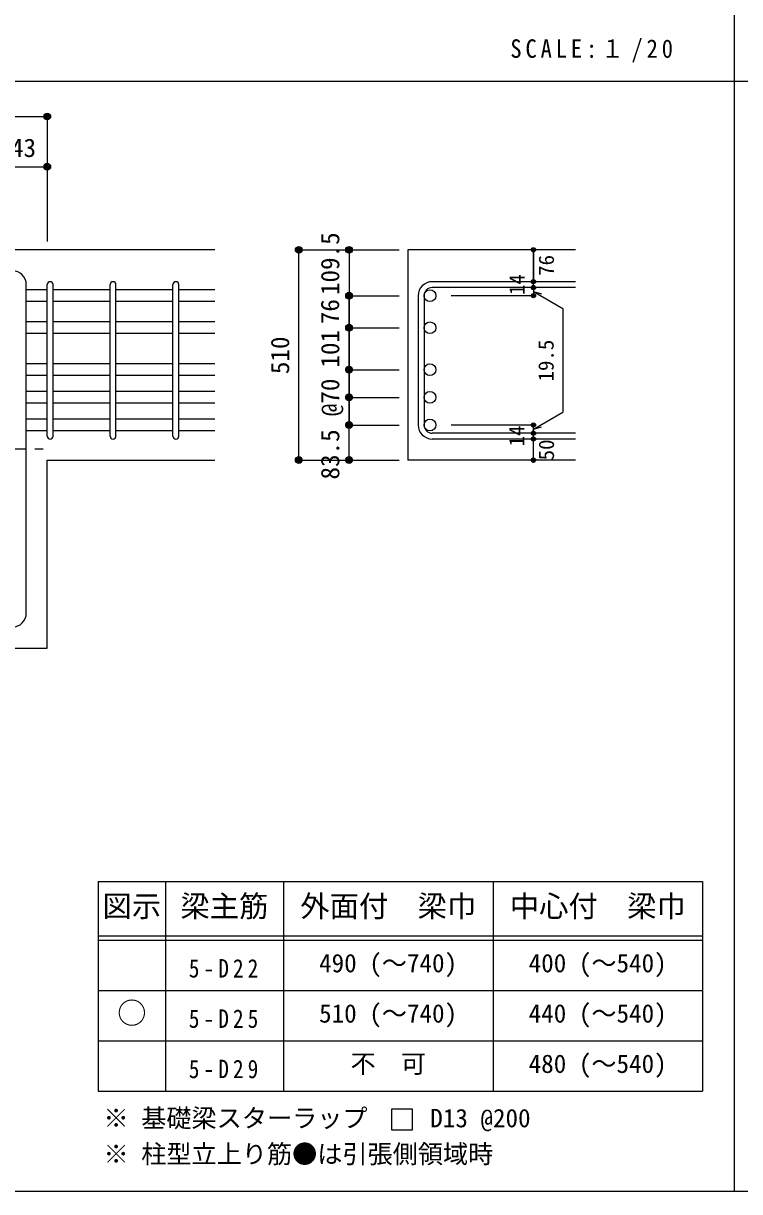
# Model space of a CAD drawing. Units: millimetres at full size, sheet at 1:20. Extents: x -3982 to 3969, y -2797 to 2801.
# Drawn here: x -2446 to -737, y -2797 to -10 of the extents above; entities that cross this region are included whole.
import ezdxf
from ezdxf.enums import TextEntityAlignment as Align

# ---------------------------------------------------------------- set-up
doc = ezdxf.new("R2010")
doc.units = ezdxf.units.MM
doc.header["$LTSCALE"] = 20
doc.header["$PDMODE"] = 32
doc.header["$PDSIZE"] = 10
doc.linetypes.add('CHAIN1', pattern=[8, 5, -1, 1, -1])
for name, color, linetype in [('6-1_躯体線', 2, 'Continuous'), ('6-4_フープ', 7, 'Continuous'), ('6-5_梁主筋', 7, 'Continuous'), ('6-6_S.T.P.', 7, 'Continuous'), ('6-7_文字', 7, 'Continuous'), ('6-D_寸法', 4, 'Continuous'), ('6-E_枠', 7, 'Continuous'), ('F-0_枠', 6, 'Continuous')]:
    doc.layers.add(name, color=color, linetype=linetype)
doc.styles.add('ＭＳ ゴシック', font='')
doc.styles.get('ＭＳ ゴシック').set_extended_font_data('MS Gothic')

msp = doc.modelspace()

# ---------------------------------------------------------------- linework, layer by layer
at = {"layer": '6-1_躯体線'}
for p, q in [((-1988.87, -550.21), (-3338.87, -550.21)), ((-1128.87, -550.21), (-1528.87, -550.21)), ((-1528.87, -550.21), (-1528.87, -1051.71)), ((-2388.87, -1051.71), (-1988.87, -1051.71)), ((-2388.87, -1500.21), (-2388.87, -1051.71)), ((-1128.87, -1051.71), (-1528.87, -1051.71))]:
    msp.add_line(p, q, dxfattribs=at)
msp.add_lwpolyline([(-2648.37, -1900.21), (-2648.37, -1500.21), (-2388.87, -1500.21)], dxfattribs=at)
at = {"layer": '6-4_フープ'}
msp.add_line((-2438.87, -1416.71), (-2438.87, -633.71), dxfattribs=at)
for centre, start, end in [((-2472.37, -633.71), 0, 90), ((-2472.37, -1416.71), 270, 0)]:
    msp.add_arc(centre, 33.5, start, end, dxfattribs=at)
at = {"layer": '6-5_梁主筋'}
for p, q in [((-2388.87, -645.82), (-2438.87, -645.82)), ((-2238.87, -645.82), (-2374.87, -645.82)), ((-2088.87, -645.82), (-2224.87, -645.82)), ((-1988.87, -645.82), (-2074.87, -645.82)), ((-2388.87, -673.82), (-2438.87, -673.82)), ((-2238.87, -673.82), (-2374.87, -673.82)), ((-2088.87, -673.82), (-2224.87, -673.82)), ((-1988.87, -673.82), (-2074.87, -673.82)), ((-2388.87, -722.21), (-2438.87, -722.21)), ((-2238.87, -722.21), (-2374.87, -722.21)), ((-2088.87, -722.21), (-2224.87, -722.21)), ((-1988.87, -722.21), (-2074.87, -722.21)), ((-2388.87, -750.21), (-2438.87, -750.21)), ((-2238.87, -750.21), (-2374.87, -750.21)), ((-2088.87, -750.21), (-2224.87, -750.21)), ((-1988.87, -750.21), (-2074.87, -750.21)), ((-2388.87, -822.21), (-2438.87, -822.21)), ((-2238.87, -822.21), (-2374.87, -822.21)), ((-2088.87, -822.21), (-2224.87, -822.21)), ((-1988.87, -822.21), (-2074.87, -822.21)), ((-2388.87, -850.21), (-2438.87, -850.21)), ((-2238.87, -850.21), (-2374.87, -850.21)), ((-2088.87, -850.21), (-2224.87, -850.21)), ((-1988.87, -850.21), (-2074.87, -850.21)), ((-2388.87, -888.21), (-2438.87, -888.21)), ((-2238.87, -888.21), (-2374.87, -888.21)), ((-2088.87, -888.21), (-2224.87, -888.21)), ((-1988.87, -888.21), (-2074.87, -888.21)), ((-2388.87, -916.21), (-2438.87, -916.21)), ((-2238.87, -916.21), (-2374.87, -916.21)), ((-2088.87, -916.21), (-2224.87, -916.21)), ((-1988.87, -916.21), (-2074.87, -916.21)), ((-2388.87, -954.21), (-2438.87, -954.21)), ((-2238.87, -954.21), (-2374.87, -954.21)), ((-2088.87, -954.21), (-2224.87, -954.21)), ((-1988.87, -954.21), (-2074.87, -954.21)), ((-2388.87, -982.21), (-2438.87, -982.21)), ((-2238.87, -982.21), (-2374.87, -982.21)), ((-2088.87, -982.21), (-2224.87, -982.21)), ((-1988.87, -982.21), (-2074.87, -982.21))]:
    msp.add_line(p, q, dxfattribs=at)
at = {"layer": '6-5_梁主筋', "color": 3}
for centre in [(-1475.87, -659.82), (-1475.87, -736.21), (-1475.87, -836.21), (-1475.87, -902.21), (-1475.87, -968.21)]:
    msp.add_circle(centre, 14, dxfattribs=at)
at = {"layer": '6-6_S.T.P.'}
for p, q in [((-2388.87, -994.71), (-2388.87, -633.32)), ((-2374.87, -994.71), (-2374.87, -633.32)), ((-2238.87, -994.71), (-2238.87, -633.32)), ((-2224.87, -994.71), (-2224.87, -633.32)), ((-2088.87, -994.71), (-2088.87, -633.32)), ((-2074.87, -994.71), (-2074.87, -633.32)), ((-1128.87, -626.32), (-1470.37, -626.32)), ((-1128.87, -640.32), (-1470.37, -640.32)), ((-1503.87, -659.82), (-1503.87, -968.21)), ((-1489.87, -659.82), (-1489.87, -968.21)), ((-1128.87, -987.71), (-1470.37, -987.71)), ((-1128.87, -1001.71), (-1470.37, -1001.71))]:
    msp.add_line(p, q, dxfattribs=at)
for centre, radius, start, end in [((-2381.87, -633.32), 7, 0, 180), ((-2381.87, -633.32), 7, 0, 180), ((-2381.87, -633.32), 7, 0, 180), ((-2381.87, -633.32), 7, 0, 180), ((-2231.87, -633.32), 7, 0, 180), ((-2081.87, -633.32), 7, 0, 180), ((-1470.37, -659.82), 33.5, 90, 180), ((-1470.37, -659.82), 19.5, 90, 180), ((-1470.37, -968.21), 33.5, 180, 270), ((-1470.37, -968.21), 19.5, 180, 270), ((-2381.87, -994.71), 7, 180, 0), ((-2381.87, -994.71), 7, 180, 0), ((-2381.87, -994.71), 7, 180, 0), ((-2381.87, -994.71), 7, 180, 0), ((-2231.87, -994.71), 7, 180, 0), ((-2081.87, -994.71), 7, 180, 0)]:
    msp.add_arc(centre, radius, start, end, dxfattribs=at)
at = {"layer": '6-7_文字'}
msp.add_lwpolyline([(-1567.84, -2649.77), (-1517.84, -2649.77), (-1517.84, -2599.77), (-1567.84, -2599.77)], close=True, dxfattribs=at)
at = {"layer": '6-D_寸法'}
for p, q in [((-3338.87, -232.18), (-2388.87, -232.18)), ((-2388.87, -232.18), (-2388.87, -352.18)), ((-2531.87, -352.18), (-2388.87, -352.18)), ((-2388.87, -352.18), (-2388.87, -530.21)), ((-2388.87, -352.18), (-2388.87, -530.21)), ((-1788.87, -550.21), (-1668.87, -550.21)), ((-1788.87, -550.21), (-1668.87, -550.21)), ((-1788.87, -550.21), (-1668.87, -550.21)), ((-1788.87, -1051.71), (-1788.87, -550.21)), ((-1668.87, -550.21), (-1548.87, -550.21)), ((-1668.87, -550.21), (-1548.87, -550.21)), ((-1668.87, -550.21), (-1668.87, -659.82)), ((-1668.87, -550.21), (-1548.87, -550.21)), ((-1228.87, -640.32), (-1228.87, -626.32)), ((-1228.87, -640.32), (-1228.87, -659.82)), ((-1668.87, -659.82), (-1548.87, -659.82)), ((-1668.87, -659.82), (-1548.87, -659.82)), ((-1668.87, -659.82), (-1668.87, -763.51)), ((-1668.87, -762.51), (-1668.87, -659.82)), ((-1228.87, -659.82), (-1424.95, -659.82)), ((-1228.87, -650.07), (-1158.81, -690.52)), ((-1228.87, -650.07), (-1209.55, -655.24)), ((-1158.81, -690.52), (-1158.81, -937.51)), ((-1668.87, -736.21), (-1548.87, -736.21)), ((-1668.87, -836.21), (-1548.87, -836.21)), ((-1668.87, -836.21), (-1548.87, -836.21)), ((-1668.87, -902.21), (-1548.87, -902.21)), ((-1668.87, -902.21), (-1548.87, -902.21)), ((-1228.87, -977.96), (-1158.81, -937.51)), ((-1668.87, -968.21), (-1548.87, -968.21)), ((-1668.87, -968.21), (-1548.87, -968.21)), ((-1228.87, -968.21), (-1424.95, -968.21)), ((-1228.87, -987.71), (-1228.87, -968.21)), ((-1228.87, -977.96), (-1209.55, -972.78)), ((-1228.87, -1001.71), (-1228.87, -987.71)), ((-1228.87, -1051.71), (-1228.87, -1001.71)), ((-1668.87, -1051.71), (-1548.87, -1051.71))]:
    msp.add_line(p, q, dxfattribs=at)
at = {"layer": '6-D_寸法', "linetype": 'CHAIN1'}
msp.add_line((-3338.87, -1025.21), (-2388.87, -1025.21), dxfattribs=at)
at = {"layer": '6-D_寸法'}
for points in [[(-1228.87, -626.32), (-1228.87, -550.21), (-1228.87, -626.32)], [(-1668.87, -763.51), (-1668.87, -968.21), (-1668.87, -762.51)], [(-1788.87, -1051.71), (-1668.87, -1051.71), (-1668.87, -968.21)]]:
    msp.add_lwpolyline(points, dxfattribs=at)
for centre, radius in [((-2388.87, -232.18), 8), ((-2388.87, -232.18), 7.2), ((-2388.87, -232.18), 6.4), ((-2388.87, -232.18), 5.6), ((-2388.87, -232.18), 4.8), ((-2388.87, -232.18), 4), ((-2388.87, -232.18), 3.2), ((-2388.87, -232.18), 2.4), ((-2388.87, -232.18), 1.6), ((-2388.87, -232.18), 0.8), ((-2388.87, -352.18), 8), ((-2388.87, -352.18), 7.2), ((-2388.87, -352.18), 6.4), ((-2388.87, -352.18), 5.6), ((-2388.87, -352.18), 4.8), ((-2388.87, -352.18), 4), ((-2388.87, -352.18), 3.2), ((-2388.87, -352.18), 2.4), ((-2388.87, -352.18), 1.6), ((-2388.87, -352.18), 0.8), ((-1788.87, -550.21), 8), ((-1788.87, -550.21), 7.2), ((-1788.87, -550.21), 6.4), ((-1788.87, -550.21), 5.6), ((-1788.87, -550.21), 4.8), ((-1788.87, -550.21), 4), ((-1788.87, -550.21), 3.2), ((-1788.87, -550.21), 2.4), ((-1788.87, -550.21), 1.6), ((-1788.87, -550.21), 0.8), ((-1668.87, -550.21), 8), ((-1668.87, -550.21), 7.2), ((-1668.87, -550.21), 6.4), ((-1668.87, -550.21), 5.6), ((-1668.87, -550.21), 4.8), ((-1668.87, -550.21), 4), ((-1668.87, -550.21), 3.2), ((-1668.87, -550.21), 2.4), ((-1668.87, -550.21), 1.6), ((-1668.87, -550.21), 0.8), ((-1228.87, -550.21), 4), ((-1228.87, -550.21), 3.6), ((-1228.87, -550.21), 3.2), ((-1228.87, -550.21), 2.8), ((-1228.87, -550.21), 2.4), ((-1228.87, -550.21), 2), ((-1228.87, -550.21), 1.6), ((-1228.87, -550.21), 1.2), ((-1228.87, -550.21), 0.8), ((-1228.87, -550.21), 0.4), ((-1228.87, -626.32), 4), ((-1228.87, -640.32), 4), ((-1228.87, -626.32), 3.6), ((-1228.87, -640.32), 3.6), ((-1228.87, -626.32), 3.2), ((-1228.87, -640.32), 3.2), ((-1228.87, -626.32), 2.8), ((-1228.87, -640.32), 2.8), ((-1228.87, -626.32), 2.4), ((-1228.87, -640.32), 2.4), ((-1228.87, -626.32), 2), ((-1228.87, -640.32), 2), ((-1228.87, -626.32), 1.6), ((-1228.87, -640.32), 1.6), ((-1228.87, -626.32), 1.2), ((-1228.87, -640.32), 1.2), ((-1228.87, -626.32), 0.8), ((-1228.87, -640.32), 0.8), ((-1228.87, -626.32), 0.4), ((-1228.87, -640.32), 0.4), ((-1668.87, -659.82), 8), ((-1668.87, -659.82), 7.2), ((-1668.87, -659.82), 6.4), ((-1668.87, -659.82), 5.6), ((-1668.87, -659.82), 4.8), ((-1668.87, -659.82), 4), ((-1668.87, -659.82), 3.2), ((-1668.87, -659.82), 2.4), ((-1668.87, -659.82), 1.6), ((-1668.87, -659.82), 0.8), ((-1228.87, -659.82), 4), ((-1228.87, -659.82), 3.6), ((-1228.87, -659.82), 3.2), ((-1228.87, -659.82), 2.8), ((-1228.87, -659.82), 2.4), ((-1228.87, -659.82), 2), ((-1228.87, -659.82), 1.6), ((-1228.87, -659.82), 1.2), ((-1228.87, -659.82), 0.8), ((-1228.87, -659.82), 0.4), ((-1668.87, -736.21), 8), ((-1668.87, -736.21), 7.2), ((-1668.87, -736.21), 6.4), ((-1668.87, -736.21), 5.6), ((-1668.87, -736.21), 4.8), ((-1668.87, -736.21), 4), ((-1668.87, -736.21), 3.2), ((-1668.87, -736.21), 2.4), ((-1668.87, -736.21), 1.6), ((-1668.87, -736.21), 0.8), ((-1668.87, -836.21), 8), ((-1668.87, -836.21), 7.2), ((-1668.87, -836.21), 6.4), ((-1668.87, -836.21), 5.6), ((-1668.87, -836.21), 4.8), ((-1668.87, -836.21), 4), ((-1668.87, -836.21), 3.2), ((-1668.87, -836.21), 2.4), ((-1668.87, -836.21), 1.6), ((-1668.87, -836.21), 0.8), ((-1668.87, -902.21), 8), ((-1668.87, -902.21), 7.2), ((-1668.87, -902.21), 6.4), ((-1668.87, -902.21), 5.6), ((-1668.87, -902.21), 4.8), ((-1668.87, -902.21), 4), ((-1668.87, -902.21), 3.2), ((-1668.87, -902.21), 2.4), ((-1668.87, -902.21), 1.6), ((-1668.87, -902.21), 0.8), ((-1668.87, -968.21), 8), ((-1668.87, -968.21), 7.2), ((-1668.87, -968.21), 6.4), ((-1668.87, -968.21), 5.6), ((-1668.87, -968.21), 4.8), ((-1668.87, -968.21), 4), ((-1668.87, -968.21), 3.2), ((-1668.87, -968.21), 2.4), ((-1668.87, -968.21), 1.6), ((-1668.87, -968.21), 0.8), ((-1228.87, -968.21), 4), ((-1228.87, -968.21), 3.6), ((-1228.87, -968.21), 3.2), ((-1228.87, -968.21), 2.8), ((-1228.87, -968.21), 2.4), ((-1228.87, -968.21), 2), ((-1228.87, -968.21), 1.6), ((-1228.87, -968.21), 1.2), ((-1228.87, -968.21), 0.8), ((-1228.87, -968.21), 0.4), ((-1228.87, -987.71), 4), ((-1228.87, -1001.71), 4), ((-1228.87, -987.71), 3.6), ((-1228.87, -1001.71), 3.6), ((-1228.87, -987.71), 3.2), ((-1228.87, -1001.71), 3.2), ((-1228.87, -987.71), 2.8), ((-1228.87, -1001.71), 2.8), ((-1228.87, -987.71), 2.4), ((-1228.87, -1001.71), 2.4), ((-1228.87, -987.71), 2), ((-1228.87, -1001.71), 2), ((-1228.87, -987.71), 1.6), ((-1228.87, -1001.71), 1.6), ((-1228.87, -987.71), 1.2), ((-1228.87, -1001.71), 1.2), ((-1228.87, -987.71), 0.8), ((-1228.87, -1001.71), 0.8), ((-1228.87, -987.71), 0.4), ((-1228.87, -1001.71), 0.4), ((-1788.87, -1051.71), 8), ((-1788.87, -1051.71), 7.2), ((-1788.87, -1051.71), 6.4), ((-1788.87, -1051.71), 5.6), ((-1788.87, -1051.71), 4.8), ((-1788.87, -1051.71), 4), ((-1788.87, -1051.71), 3.2), ((-1788.87, -1051.71), 2.4), ((-1788.87, -1051.71), 1.6), ((-1788.87, -1051.71), 0.8), ((-1668.87, -1051.71), 8), ((-1668.87, -1051.71), 7.2), ((-1668.87, -1051.71), 6.4), ((-1668.87, -1051.71), 5.6), ((-1668.87, -1051.71), 4.8), ((-1668.87, -1051.71), 4), ((-1668.87, -1051.71), 3.2), ((-1668.87, -1051.71), 2.4), ((-1668.87, -1051.71), 1.6), ((-1668.87, -1051.71), 0.8), ((-1228.87, -1053.71), 4), ((-1228.87, -1051.71), 3.6), ((-1228.87, -1051.71), 3.2), ((-1228.87, -1051.71), 2.8), ((-1228.87, -1051.71), 2.4), ((-1228.87, -1051.71), 2), ((-1228.87, -1051.71), 1.6), ((-1228.87, -1051.71), 1.2), ((-1228.87, -1051.71), 0.8), ((-1228.87, -1051.71), 0.4)]:
    msp.add_circle(centre, radius, dxfattribs=at)
at = {"layer": '6-D_寸法', "color": 7}
for p in [(-2388.87, -232.18), (-2388.87, -352.18), (-1788.87, -550.21), (-1668.87, -550.21), (-1228.87, -550.21), (-1228.87, -626.32), (-1228.87, -640.32), (-1668.87, -659.82), (-1228.87, -659.82), (-1668.87, -736.21), (-1668.87, -836.21), (-1668.87, -836.21), (-1668.87, -902.21), (-1668.87, -902.21), (-1668.87, -968.21), (-1668.87, -968.21), (-1228.87, -968.21), (-1228.87, -968.21), (-1228.87, -987.71), (-1228.87, -1001.71), (-1788.87, -1051.71), (-1668.87, -1051.71), (-1228.87, -1051.71)]:
    msp.add_point(p, dxfattribs=at)
at = {"layer": '6-E_枠', "color": 3}
for p, q in [((-2267.02, -2056.88), (-2267.02, -2556.88)), ((-2267.02, -2056.88), (-825.33, -2056.88)), ((-825.33, -2056.88), (-825.33, -2556.88)), ((-2267.02, -2556.88), (-825.33, -2556.88))]:
    msp.add_line(p, q, dxfattribs=at)
at = {"layer": '6-E_枠'}
for p, q in [((-2107.02, -2056.88), (-2107.02, -2556.88)), ((-1825.33, -2056.88), (-1825.33, -2556.88)), ((-1325.33, -2056.88), (-1325.33, -2556.88)), ((-2267.02, -2186.88), (-825.33, -2186.88)), ((-2267.02, -2196.88), (-825.33, -2196.88)), ((-2267.02, -2316.88), (-825.33, -2316.88)), ((-2267.02, -2436.88), (-825.33, -2436.88))]:
    msp.add_line(p, q, dxfattribs=at)
at = {"layer": 'F-0_枠', "color": 2}
for p, q in [((-749.76, 2800.77), (-749.76, -2796.83)), ((-3981.92, -148.03), (2482.4, -148.03))]:
    msp.add_line(p, q, dxfattribs=at)
at = {"layer": 'F-0_枠'}
msp.add_line((3969.4, -2796.83), (-3981.92, -2796.83), dxfattribs=at)

# ---------------------------------------------------------------- texts
at = {"layer": '6-7_文字', "color": 2, "style": 'ＭＳ ゴシック'}
for s, p in [('図示', (-2257.02, -2156.88)), ('梁主筋', (-2071.17, -2156.88)), ('外面付\u3000梁巾', (-1785.33, -2156.88)), ('中心付\u3000梁巾', (-1285.33, -2156.88)), ('○', (-2222.02, -2411.88))]:
    msp.add_text(s, height=51.32, dxfattribs=at).set_placement(p, align=Align.BOTTOM_LEFT)
at = {"layer": '6-7_文字', "style": 'ＭＳ ゴシック'}
for s, p in [('490 (～740)', (-1740.33, -2286.88)), ('400 (～540)', (-1240.33, -2286.88)), ('510 (～740)', (-1740.33, -2406.88)), ('440 (～540)', (-1240.33, -2406.88)), ('不\u3000可', (-1665.33, -2526.88)), ('480 (～540)', (-1240.33, -2526.88)), ('※ 基礎梁スターラップ     D13 @200', (-2254.64, -2656.6)), ('※ 柱型立上り筋●は引張側領域時', (-2254.64, -2742.27))]:
    msp.add_text(s, height=43.99, dxfattribs=at).set_placement(p, align=Align.BOTTOM_LEFT)
at = {"layer": '6-7_文字', "color": 2, "insert": (-1283.99, -103.03), "char_height": 43.99, "attachment_point": 7, "style": 'ＭＳ ゴシック'}
msp.add_mtext('\\T1.34;\\W0.9;SCALE:１/20', dxfattribs=at)
at = {"layer": '6-7_文字', "char_height": 43.99, "attachment_point": 7, "style": 'ＭＳ ゴシック'}
for s, insert in [('\\T1.38;\\W0.85;5-D22', (-2051.17, -2286.88)), ('\\T1.38;\\W0.85;5-D25', (-2051.17, -2406.88)), ('\\T1.38;\\W0.85;5-D29', (-2051.17, -2526.88))]:
    msp.add_mtext(s, dxfattribs=dict(at, insert=insert))
at = {"layer": '6-D_寸法', "style": 'ＭＳ ゴシック'}
msp.add_text('143', height=43.99, dxfattribs=at).set_placement((-2505.37, -342.18), align=Align.BOTTOM_LEFT)
for s, height, p in [('109.5', 43.99, (-1678.97, -658.23)), ('76', 36.66, (-1168.89, -612.47)), ('14', 36.66, (-1238.87, -658.24)), ('76', 43.99, (-1679.23, -727.73)), ('101', 43.99, (-1678.79, -831.26)), ('510', 43.99, (-1798.41, -846.84)), ('19.5', 36.66, (-1169.64, -864.42)), ('@70', 43.99, (-1678.87, -947.21)), ('14', 36.66, (-1239.53, -1019.38)), ('83.5', 43.99, (-1678.87, -1098.21)), ('50', 36.66, (-1168.79, -1052.5))]:
    msp.add_text(s, height=height, rotation=90, dxfattribs=at).set_placement(p, align=Align.BOTTOM_LEFT)

doc.saveas('drawing.dxf')
